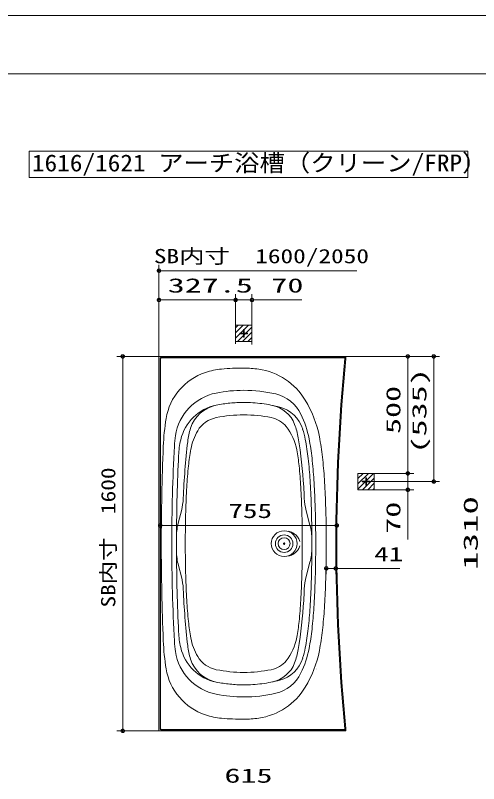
# Model space of a CAD drawing. Units: millimetres on the paper, scale 1:25. Extents: x -305 to 305, y -152 to 152.
# Drawn here: x -68.7 to 10.5, y 17.2 to 148.5 of the extents above; entities that cross this region are included whole.
import ezdxf
from ezdxf.enums import TextEntityAlignment as Align

# ---------------------------------------------------------------- set-up
doc = ezdxf.new("R2010")
doc.units = ezdxf.units.MM
doc.linetypes.add('LONG_DOUBLE_CHAIN', pattern=[21.8, 18, -1, 0.6, -0.6, 0.6, -1])
for name, color, linetype, lineweight in [('0-1_S1', 7, 'Continuous', 9), ('0-2_0', 7, 'Continuous', 9), ('0-4_図面枠', 3, 'Continuous', 9), ('0-5_DEFPOINTS', 7, 'Continuous', 9)]:
    doc.layers.add(name, color=color, linetype=linetype, lineweight=lineweight)
doc.styles.add('ＭＳ ゴシック', font='')
doc.styles.get('ＭＳ ゴシック').set_extended_font_data('MS Gothic')

# ---------------------------------------------------------------- blocks, each defined once
blk = doc.blocks.new('_DOTSMALL')
at = {"layer": '0-2_0'}
for p, q in [((0.0746, 0.1), (-0.0746, 0.1)), ((0.1223, -0.0248), (-0.1223, -0.0248))]:
    blk.add_line(p, q, dxfattribs=at)
for points in [[(0.125, 0), (0.124, 0.0157), (0.1211, 0.0311), (0.1162, 0.046), (0.1095, 0.0602), (0.1011, 0.0735), (0.0911, 0.0856), (0.0797, 0.0963), (0.067, 0.1055), (0.0532, 0.1131), (0.0386, 0.1189), (0.0234, 0.1228), (0.0078, 0.1248), (-0.0078, 0.1248), (-0.0234, 0.1228), (-0.0386, 0.1189), (-0.0532, 0.1131), (-0.067, 0.1055), (-0.0797, 0.0963), (-0.0911, 0.0856), (-0.1011, 0.0735), (-0.1095, 0.0602), (-0.1162, 0.046), (-0.1211, 0.0311), (-0.124, 0.0157), (-0.125, 0), (0, 0)], [(-0.125, 0), (-0.124, -0.0157), (-0.1211, -0.0311), (-0.1162, -0.046), (-0.1095, -0.0602), (-0.1011, -0.0735), (-0.0911, -0.0856), (-0.0797, -0.0963), (-0.067, -0.1055), (-0.0532, -0.1131), (-0.0386, -0.1189), (-0.0234, -0.1228), (-0.0078, -0.1248), (0.0078, -0.1248), (0.0234, -0.1228), (0.0386, -0.1189), (0.0532, -0.1131), (0.067, -0.1055), (0.0797, -0.0963), (0.0911, -0.0856), (0.1011, -0.0735), (0.1095, -0.0602), (0.1162, -0.046), (0.1211, -0.0311), (0.124, -0.0157), (0.125, 0), (0, 0)]]:
    blk.add_lwpolyline(points, close=True, dxfattribs=at)

msp = doc.modelspace()

# ---------------------------------------------------------------- linework, layer by layer
at = {"layer": '0-1_S1'}
for p, q in [((-66.341, 125.278), (-66.341, 120.782)), ((-66.341, 125.278), (8.659, 125.278)), ((8.659, 125.278), (8.659, 120.782)), ((-66.341, 120.782), (8.659, 120.782)), ((-44.134, 90.234), (-44.134, 105.876)), ((-44.134, 104.876), (-10.305, 104.876)), ((-44.134, 90.234), (-44.134, 100.872)), ((-44.134, 99.872), (-31.034, 99.872)), ((-30.554, 99.872), (-32.874, 99.872)), ((-31.034, 92.375), (-31.034, 100.872)), ((-31.034, 99.872), (-28.234, 99.872)), ((-28.234, 92.279), (-28.234, 100.872)), ((-28.234, 99.872), (-19.723, 99.872)), ((-31.034, 95.137), (-30.617, 95.554)), ((-31.034, 94.239), (-29.719, 95.554)), ((-31.034, 93.341), (-28.821, 95.554)), ((-30.723, 92.754), (-28.234, 95.243)), ((-29.574, 94.654), (-29.694, 94.654)), ((-30.234, 94.194), (-30.279, 94.194)), ((-29.034, 94.194), (-30.234, 94.194)), ((-29.825, 92.754), (-28.234, 94.344)), ((-29.574, 94.454), (-29.694, 94.454)), ((-29.574, 94.254), (-29.694, 94.254)), ((-29.574, 94.054), (-29.694, 94.054)), ((-29.574, 93.854), (-29.694, 93.854)), ((-29.574, 93.654), (-29.694, 93.654)), ((-28.989, 94.194), (-29.034, 94.194)), ((-28.927, 92.754), (-28.234, 93.446)), ((-44.134, 90.234), (-51.325, 90.234)), ((-50.325, 26.234), (-50.325, 90.234)), ((-44.134, 90.234), (-12.174, 90.234)), ((-44.134, 26.234), (-44.134, 90.234)), ((-43.934, 26.634), (-43.934, 89.834)), ((-43.87, 26.698), (-43.87, 89.769)), ((-43.734, 90.034), (-12.268, 90.034)), ((-43.67, 89.969), (-12.421, 89.969)), ((-12.333, 89.969), (-12.174, 89.832)), ((-12.188, 90.234), (-12.188, 90.114)), ((-12.174, 90.234), (-0.591, 90.234)), ((-12.174, 90.234), (3.85, 90.234)), ((-12.174, 90.234), (-12.174, 89.832)), ((-1.591, 90.234), (-1.591, 70.234)), ((2.85, 90.234), (2.85, 68.834)), ((-1.591, 69.754), (-1.591, 72.074)), ((-10.134, 69.339), (-9.24, 70.234)), ((-10.134, 68.441), (-8.342, 70.234)), ((-10.134, 67.543), (-7.444, 70.234)), ((-7.334, 70.234), (-0.591, 70.234)), ((-1.591, 70.234), (-1.591, 67.434)), ((-9.334, 68.874), (-9.379, 68.874)), ((-9.346, 67.434), (-7.334, 69.445)), ((-8.134, 68.874), (-9.334, 68.874)), ((-8.674, 69.334), (-8.794, 69.334)), ((-8.674, 69.134), (-8.794, 69.134)), ((-8.674, 68.934), (-8.794, 68.934)), ((-8.674, 68.734), (-8.794, 68.734)), ((-8.674, 68.534), (-8.794, 68.534)), ((-8.674, 68.334), (-8.794, 68.334)), ((-8.734, 68.834), (3.85, 68.834)), ((-8.448, 67.434), (-7.334, 68.547)), ((-8.089, 68.874), (-8.134, 68.874)), ((-7.55, 67.434), (-7.334, 67.649)), ((-7.334, 67.434), (-0.591, 67.434)), ((-1.591, 67.434), (-1.591, 58.923)), ((-40.303, 63.865), (-40.801, 61.974)), ((-18.965, 63.865), (-18.319, 61.415)), ((-43.934, 26.634), (-43.934, 62.348)), ((-13.734, 58.234), (-13.734, 62.348)), ((-43.934, 61.348), (-13.734, 61.348)), ((-15.534, 58.234), (-15.534, 53.002)), ((-13.906, 58.233), (-13.906, 53.002)), ((-40.302, 52.576), (-40.801, 54.471)), ((-18.965, 52.602), (-18.319, 55.052)), ((-13.906, 54.002), (-15.534, 54.002)), ((-13.906, 54.002), (-2.958, 54.002)), ((-43.734, 26.434), (-12.268, 26.434)), ((-43.67, 26.498), (-12.421, 26.498)), ((-12.333, 26.498), (-12.174, 26.635)), ((-12.188, 26.234), (-12.188, 26.354)), ((-12.174, 26.234), (-12.174, 26.635)), ((-44.134, 26.234), (-51.325, 26.234)), ((-44.134, 26.234), (-12.174, 26.234))]:
    msp.add_line(p, q, dxfattribs=at)
at = {"layer": '0-1_S1', "linetype": 'LONG_DOUBLE_CHAIN'}
for p, q in [((-31.034, 95.554), (-31.034, 92.754)), ((-28.234, 95.554), (-31.034, 95.554)), ((-28.234, 95.554), (-28.234, 92.754)), ((-28.234, 92.754), (-31.034, 92.754)), ((-10.134, 70.234), (-10.134, 67.434)), ((-7.334, 70.234), (-10.134, 70.234)), ((-7.334, 70.234), (-7.334, 67.434)), ((-7.334, 67.434), (-10.134, 67.434))]:
    msp.add_line(p, q, dxfattribs=at)
at = {"layer": '0-1_S1'}
for points in [[(-31.034, 92.754), (-28.234, 92.754), (-28.234, 95.554), (-31.034, 95.554)], [(-29.574, 94.754), (-29.574, 94.761), (-29.576, 94.769), (-29.578, 94.776), (-29.581, 94.783), (-29.585, 94.789), (-29.59, 94.795), (-29.596, 94.8), (-29.602, 94.804), (-29.608, 94.808), (-29.615, 94.811), (-29.623, 94.813), (-29.63, 94.814), (-29.638, 94.814), (-29.645, 94.813), (-29.653, 94.811), (-29.66, 94.808), (-29.666, 94.804), (-29.672, 94.8), (-29.678, 94.795), (-29.683, 94.789), (-29.687, 94.783), (-29.69, 94.776), (-29.692, 94.769), (-29.694, 94.761), (-29.694, 94.754), (-29.634, 94.754)], [(-29.694, 94.754), (-29.694, 93.554), (-29.574, 93.554), (-29.574, 94.754)], [(-30.234, 94.214), (-30.242, 94.213), (-30.249, 94.212), (-30.256, 94.209), (-30.263, 94.206), (-30.269, 94.202), (-30.275, 94.197), (-30.28, 94.192), (-30.285, 94.186), (-30.288, 94.179), (-30.291, 94.172), (-30.293, 94.165), (-30.294, 94.157), (-30.294, 94.15), (-30.293, 94.142), (-30.291, 94.135), (-30.288, 94.128), (-30.285, 94.121), (-30.28, 94.115), (-30.275, 94.11), (-30.269, 94.105), (-30.263, 94.101), (-30.256, 94.098), (-30.249, 94.096), (-30.242, 94.094), (-30.234, 94.094), (-30.234, 94.154)], [(-30.234, 94.094), (-29.034, 94.094), (-29.034, 94.214), (-30.234, 94.214)], [(-29.634, 93.554), (-29.694, 93.554), (-29.694, 93.546), (-29.692, 93.539), (-29.69, 93.532), (-29.687, 93.525), (-29.683, 93.518), (-29.678, 93.513), (-29.672, 93.507), (-29.666, 93.503), (-29.66, 93.499), (-29.653, 93.497), (-29.645, 93.495), (-29.638, 93.494), (-29.63, 93.494), (-29.623, 93.495), (-29.615, 93.497), (-29.608, 93.499), (-29.602, 93.503), (-29.596, 93.507), (-29.59, 93.513), (-29.585, 93.518), (-29.581, 93.525), (-29.578, 93.532), (-29.576, 93.539), (-29.574, 93.546), (-29.574, 93.554)], [(-29.034, 94.154), (-29.034, 94.094), (-29.026, 94.094), (-29.019, 94.096), (-29.012, 94.098), (-29.005, 94.101), (-28.999, 94.105), (-28.993, 94.11), (-28.988, 94.115), (-28.983, 94.121), (-28.98, 94.128), (-28.977, 94.135), (-28.975, 94.142), (-28.974, 94.15), (-28.974, 94.157), (-28.975, 94.165), (-28.977, 94.172), (-28.98, 94.179), (-28.983, 94.186), (-28.988, 94.192), (-28.993, 94.197), (-28.999, 94.202), (-29.005, 94.206), (-29.012, 94.209), (-29.019, 94.212), (-29.026, 94.213), (-29.034, 94.214)], [(-10.134, 67.434), (-7.334, 67.434), (-7.334, 70.234), (-10.134, 70.234)], [(-9.334, 68.894), (-9.342, 68.893), (-9.349, 68.892), (-9.356, 68.889), (-9.363, 68.886), (-9.369, 68.882), (-9.375, 68.877), (-9.38, 68.872), (-9.385, 68.866), (-9.388, 68.859), (-9.391, 68.852), (-9.393, 68.845), (-9.394, 68.837), (-9.394, 68.83), (-9.393, 68.822), (-9.391, 68.815), (-9.388, 68.808), (-9.385, 68.801), (-9.38, 68.795), (-9.375, 68.79), (-9.369, 68.785), (-9.363, 68.781), (-9.356, 68.778), (-9.349, 68.776), (-9.342, 68.774), (-9.334, 68.774), (-9.334, 68.834)], [(-9.334, 68.774), (-8.134, 68.774), (-8.134, 68.894), (-9.334, 68.894)], [(-8.674, 69.434), (-8.674, 69.441), (-8.676, 69.449), (-8.678, 69.456), (-8.681, 69.463), (-8.685, 69.469), (-8.69, 69.475), (-8.696, 69.48), (-8.702, 69.484), (-8.708, 69.488), (-8.715, 69.491), (-8.723, 69.493), (-8.73, 69.494), (-8.738, 69.494), (-8.745, 69.493), (-8.753, 69.491), (-8.76, 69.488), (-8.766, 69.484), (-8.772, 69.48), (-8.778, 69.475), (-8.783, 69.469), (-8.787, 69.463), (-8.79, 69.456), (-8.792, 69.449), (-8.794, 69.441), (-8.794, 69.434), (-8.734, 69.434)], [(-8.794, 69.434), (-8.794, 68.234), (-8.674, 68.234), (-8.674, 69.434)], [(-8.134, 68.834), (-8.134, 68.774), (-8.126, 68.774), (-8.119, 68.776), (-8.112, 68.778), (-8.105, 68.781), (-8.099, 68.785), (-8.093, 68.79), (-8.088, 68.795), (-8.083, 68.801), (-8.08, 68.808), (-8.077, 68.815), (-8.075, 68.822), (-8.074, 68.83), (-8.074, 68.837), (-8.075, 68.845), (-8.077, 68.852), (-8.08, 68.859), (-8.083, 68.866), (-8.088, 68.872), (-8.093, 68.877), (-8.099, 68.882), (-8.105, 68.886), (-8.112, 68.889), (-8.119, 68.892), (-8.126, 68.893), (-8.134, 68.894)], [(-8.734, 68.234), (-8.794, 68.234), (-8.794, 68.226), (-8.792, 68.219), (-8.79, 68.212), (-8.787, 68.205), (-8.783, 68.198), (-8.778, 68.193), (-8.772, 68.187), (-8.766, 68.183), (-8.76, 68.179), (-8.753, 68.177), (-8.745, 68.175), (-8.738, 68.174), (-8.73, 68.174), (-8.723, 68.175), (-8.715, 68.177), (-8.708, 68.179), (-8.702, 68.183), (-8.696, 68.187), (-8.69, 68.193), (-8.685, 68.198), (-8.681, 68.205), (-8.678, 68.212), (-8.676, 68.219), (-8.674, 68.226), (-8.674, 68.234)]]:
    msp.add_lwpolyline(points, close=True, dxfattribs=at)
for radius in [2.2, 1.5, 1.02, 0.12, 0.1]:
    msp.add_circle((-22.734, 58.234), radius, dxfattribs=at)
for centre, radius, start, end in [((-43.734, 89.834), 0.2, 90, 180.00001), ((-43.67, 89.769), 0.2, 90, 180), ((307.066, 58.234), 320.972, 174.34145, 180), ((307.066, 58.234), 320.8, 174.34726, 180), ((-12.421, 89.889), 0.08, 354.34145, 90), ((-12.268, 90.114), 0.08, 270, 0), ((-32.398, 76.114), 12, 94.95444, 108.46728), ((-29.634, 44.234), 44, 89.99999, 94.95444), ((-29.634, 70.634), 17.6, 81.67971, 90), ((-28.708, 76.966), 11.2, 31.16034, 81.67971), ((-33.031, 78.011), 10, 108.46728, 170.71873), ((-29.634, 60.434), 24, 90.00001, 101.32804), ((-29.634, 60.434), 24, 76.84989, 89.99999), ((-32.62, 75.338), 8.8, 101.32804, 171.15395), ((-25.63, 77.572), 6.4, 25.55599, 76.84989), ((-35.554, 72.827), 19.2, 11.00864, 31.16034), ((-32.807, 74.248), 7.8, 101.29342, 167.16152), ((-33.198, 76.209), 5.8, 101.30119, 162.46615), ((-25.804, 76.768), 5.2, 20.76615, 78.24482), ((-24.913, 76.146), 5.6, 17.32322, 75.13371), ((-29.634, 56.234), 24, 90.00001, 101.29342), ((-29.634, 56.234), 24, 78.7065, 89.99999), ((-35.554, 72.827), 17.4, 11.00864, 25.55599), ((-3.424, 73.173), 40, 170.71873, 177.6217), ((-33.394, 75.062), 4.8, 101.29342, 149.17082), ((-25.796, 75.454), 4.4, 39.15375, 78.7065), ((-16.855, 79.665), 0.4, 184.46931, 184.50491), ((-16.855, 79.665), 0.4, 184.46931, 184.50491), ((-27.686, 74.404), 11.6, 162.16474, 173.82697), ((-29.231, 72.672), 9.6, 149.65551, 169.86186), ((-29.23, 72.703), 8.8, 10.07233, 38.92663), ((-32.162, 74.357), 12, 9.45382, 20.76615), ((-35.555, 72.827), 16.747, 11.00864, 17.32322), ((-23.924, 73.984), 17.6, 171.15395, 176.99943), ((-98.058, 63.384), 78.803, 3.31712, 9.45382), ((-58.327, 68.397), 40.6, 6.27211, 11.00864), ((-58.327, 68.397), 42.4, 6.27211, 11.00864), ((356.266, 58.234), 400, 177.6217, 180), ((278.666, 58.234), 320.6, 177.01914, 180), ((-25.198, 72.531), 15.6, 167.22256, 177.09528), ((98.689, 59.912), 138.804, 173.48916, 177.49565), ((-58.328, 68.397), 39.947, 6.27211, 11.00864), ((-0.993, 67.544), 38.3, 169.74567, 174.03081), ((-58.275, 67.544), 38.3, 5.96919, 10.07234), ((278.666, 58.234), 319.8, 177.29578, 179.7797), ((-98.088, 64.027), 79.947, 3.62322, 6.27211), ((-98.087, 64.027), 80.6, 3.62322, 6.27211), ((-98.087, 64.027), 82.4, 3.62323, 6.27211), ((38.79, 63.384), 78.3, 174.03081, 176.68288), ((-98.058, 63.384), 78.3, 3.31712, 5.96919), ((-157.969, 60.235), 139.947, 1.91139, 3.62322), ((-157.967, 60.235), 140.6, 1.91139, 3.62322), ((-157.967, 60.235), 142.4, 1.91139, 3.62323), ((98.689, 59.912), 138.3, 176.68288, 178.39679), ((-157.957, 59.912), 138.3, 1.60321, 3.31712), ((-157.952, 59.876), 138.8, 2.51885, 3.35194), ((-49.972, 66.414), 10, 345.23097, 357.49565), ((-9.296, 66.416), 10, 182.51885, 194.76903), ((-217.935, 58.234), 199.947, 0, 1.9155), ((-217.934, 58.234), 200.6, 0, 1.91139), ((-217.934, 58.234), 202.4, 0, 1.91139), ((158.666, 58.234), 198.3, 178.39679, 180), ((-217.934, 58.234), 198.3, 0, 1.60321), ((-31.132, 59.425), 10, 165.23097, 179.7797), ((-27.989, 58.866), 10, 0.19076, 14.76903), ((278.666, 58.234), 319.8, 179.7797, 180), ((356.266, 58.234), 400, 180, 182.3783), ((278.666, 58.234), 320.6, 180, 182.98086), ((278.666, 58.234), 319.8, 180, 180.22441), ((158.666, 58.234), 198.3, 180, 181.60321), ((-217.934, 58.234), 198.3, 358.39679, 0), ((-217.935, 58.234), 199.947, 358.0845, 0), ((-217.934, 58.234), 200.6, 358.08861, 0), ((-217.934, 58.234), 202.4, 358.08861, 0), ((307.066, 58.234), 320.972, 180, 185.65855), ((307.066, 58.234), 320.8, 180, 185.65274), ((278.666, 58.234), 319.8, 180.22441, 182.70422), ((-31.132, 57.02), 10, 180.22441, 194.76842), ((-27.989, 57.601), 10, 345.23097, 359.80924), ((-49.971, 50.027), 10, 2.5145, 14.76842), ((98.689, 56.555), 138.3, 181.60321, 183.31712), ((-157.957, 56.555), 138.3, 356.68288, 358.39679), ((-9.296, 50.052), 10, 165.23097, 177.48115), ((-157.969, 56.232), 139.947, 356.37678, 358.08861), ((-157.967, 56.232), 140.6, 356.37678, 358.08861), ((-157.967, 56.232), 142.4, 356.37678, 358.08861), ((98.689, 56.555), 138.804, 182.5145, 186.51084), ((-157.952, 56.591), 138.8, 356.64806, 357.48115), ((38.79, 53.083), 78.3, 183.31712, 185.96919), ((-98.058, 53.083), 78.803, 350.54618, 356.68288), ((-98.058, 53.083), 78.3, 354.03081, 356.68288), ((-98.088, 52.441), 79.947, 353.72789, 356.37678), ((-98.087, 52.441), 80.6, 353.72789, 356.37678), ((-98.087, 52.441), 82.4, 353.72789, 356.37678), ((-0.993, 48.923), 38.3, 185.96919, 190.25433), ((-58.275, 48.923), 38.3, 349.92766, 354.03081), ((-58.328, 48.071), 39.947, 348.99136, 353.72789), ((-58.327, 48.071), 40.6, 348.99136, 353.72789), ((-58.327, 48.071), 42.4, 348.99136, 353.72789), ((-25.198, 43.936), 15.6, 182.90472, 192.77744), ((-29.231, 43.795), 9.6, 190.13814, 210.34449), ((-29.23, 43.764), 8.8, 321.07337, 349.92767), ((-3.424, 43.295), 40, 182.3783, 189.28127), ((-23.924, 42.483), 17.6, 183.00057, 188.84605), ((-27.686, 42.063), 11.6, 186.17303, 197.83526), ((-32.62, 41.13), 8.8, 188.84605, 258.67196), ((-32.807, 42.219), 7.8, 192.83848, 258.70658), ((-32.162, 42.111), 12, 339.23385, 350.54618), ((-35.554, 43.64), 17.4, 334.44401, 348.99136), ((-35.555, 43.64), 16.747, 342.67678, 348.99136), ((-35.554, 43.64), 19.2, 328.83966, 348.99136), ((-33.198, 40.258), 5.8, 197.53385, 258.69881), ((-33.394, 41.405), 4.8, 210.82918, 258.70658), ((-25.796, 41.013), 4.4, 281.2935, 320.84625), ((-24.913, 40.321), 5.6, 284.86629, 342.67678), ((-33.031, 38.456), 10, 189.28127, 251.53272), ((-25.804, 39.7), 5.2, 281.75518, 339.23385), ((-16.855, 36.803), 0.4, 175.49509, 175.53069), ((-16.855, 36.803), 0.4, 175.49509, 175.53069), ((-16.855, 36.739), 0.4, 175.49509, 175.53069), ((-29.634, 60.234), 24, 258.70658, 269.99999), ((-29.634, 60.234), 24, 270.00001, 281.2935), ((-25.63, 38.895), 6.4, 283.15011, 334.44401), ((-28.708, 39.501), 11.2, 278.32029, 328.83966), ((-29.634, 56.034), 24, 258.67196, 269.99999), ((-29.634, 56.034), 24, 270.00001, 283.15011), ((-32.398, 40.353), 12, 251.53272, 265.04556), ((-29.634, 72.234), 44, 265.04556, 270.00001), ((-29.634, 45.834), 17.6, 270, 278.32029), ((-43.734, 26.634), 0.2, 179.99999, 270), ((-43.67, 26.698), 0.2, 180, 270), ((-12.421, 26.578), 0.08, 270, 5.65855), ((-12.268, 26.354), 0.08, 0, 90)]:
    msp.add_arc(centre, radius, start, end, dxfattribs=at)
at = {"layer": '0-1_S1', "linetype": 'LONG_DOUBLE_CHAIN'}
for centre, start, end in [((-29.634, 58.362), 90.00001, 101.29342), ((-29.634, 58.362), 75.13371, 89.99999), ((-29.634, 58.105), 258.70658, 269.99999), ((-29.634, 58.105), 270.00001, 284.87026)]:
    msp.add_arc(centre, 24, start, end, dxfattribs=at)
for start_param, end_param in [(3.3180679, 4.4414697), (1.8417156, 2.9651174)]:
    msp.add_ellipse((-22.734, 58.234), major_axis=(-2.7, 0), ratio=0.814815, start_param=start_param, end_param=end_param, dxfattribs=at)
at = {"layer": '0-4_図面枠'}
msp.add_lwpolyline([(-291.017, -138.498), (108.983, -138.498), (108.983, 138.502), (-291.017, 138.502)], close=True, dxfattribs=at)
at = {"layer": '0-5_DEFPOINTS'}
msp.add_line((118.983, 148.502), (-301.017, 148.502), dxfattribs=at)

# ---------------------------------------------------------------- block references
at = {"layer": '0-1_S1', "xscale": 2.32, "yscale": 2.32}
for p, rotation in [((-44.134, 104.876), 180), ((-44.134, 99.872), 180), ((-31.034, 99.872), 180), ((-50.325, 90.234), 90), ((-1.591, 90.234), 90), ((2.85, 90.234), 90), ((-1.591, 70.234), 270), ((-1.591, 70.234), 90), ((2.85, 68.834), 270), ((-1.591, 67.434), 270), ((-43.934, 61.348), 180), ((-13.906, 54.002), 180), ((-50.325, 26.234), 270)]:
    msp.add_blockref('_DOTSMALL', p, dxfattribs=dict(at, rotation=rotation))
for p in [(-31.034, 99.872), (-28.234, 99.872), (-13.734, 61.348), (-15.534, 54.002)]:
    msp.add_blockref('_DOTSMALL', p, dxfattribs=at)

# ---------------------------------------------------------------- texts
at = {"layer": '0-1_S1', "style": 'ＭＳ ゴシック'}
for s, height, width, p in [('1616/1621 アーチ浴槽（クリーン/FRP）', 2.886, 1.1, (-65.851, 120.975)), ('SB内寸\u30001600/2050', 2.444, 1.3, (-45.003, 105.406)), ('327.5', 2.444, 1.75, (-42.633, 100.402)), ('70', 2.441, 1.65, (-24.914, 100.402)), ('755', 2.441, 1.5, (-32.268, 61.878)), ('41', 2.441, 1.5, (-7.344, 54.496)), ('615', 2.441, 1.65, (-32.945, 16.644))]:
    msp.add_text(s, height=height, dxfattribs=dict(at, width=width)).set_placement(p, align=Align.BOTTOM_LEFT)
for s, height, width, p in [('(535)', 2.444, 1.75, (2.32, 73.643)), ('500', 2.441, 1.65, (-2.121, 76.974)), ('SB内寸\u30001600', 2.441, 1.2, (-50.855, 47.312)), ('1310', 2.441, 1.9, (11.094, 53.736)), ('70', 2.441, 1.65, (-2.121, 59.923))]:
    msp.add_text(s, height=height, rotation=90, dxfattribs=dict(at, width=width)).set_placement(p, align=Align.BOTTOM_LEFT)

doc.saveas('drawing.dxf')
